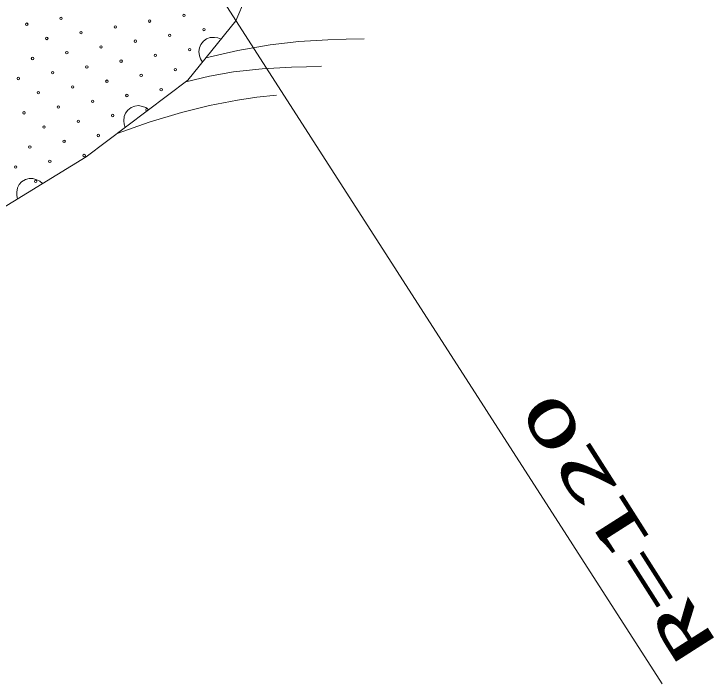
# Model space of a CAD drawing. Units: millimetres, scale not verified. Extents: x 68230 to 708230, y -1956 to 358044.
# Drawn here: x 189501 to 217983, y 248291 to 275545 of the extents above; entities that cross this region are included whole.
import ezdxf
from ezdxf.enums import TextEntityAlignment as Align

# ---------------------------------------------------------------- set-up
doc = ezdxf.new("R2010")
doc.units = ezdxf.units.MM
doc.header["$LTSCALE"] = 1000
doc.layers.add('S-BGD', color=1, linetype='Continuous', lineweight=13)
doc.layers.add('S-BGD-HTXT', color=6, linetype='Continuous', lineweight=13)
doc.styles.add('ＭＳ ゴシック', font='')
doc.styles.get('ＭＳ ゴシック').set_extended_font_data('MS Gothic')

msp = doc.modelspace()

# ---------------------------------------------------------------- linework, layer by layer
at = {"layer": 'S-BGD'}
for p, q in [((199735, 278152), (198526, 275268)), ((198526, 275268), (196572, 272849)), ((196572, 272849), (192432, 269732)), ((192432, 269732), (187873, 266941))]:
    msp.add_line(p, q, dxfattribs=at)
for points in [[(197172, 273592), (197094, 273716), (197049, 273845), (197018, 274017), (197045, 274165), (197100, 274301), (197217, 274446), (197339, 274529), (197478, 274586), (197654, 274594), (197790, 274577), (197926, 274525)], [(197313, 273767), (198609, 274058), (199922, 274290), (201089, 274424), (202274, 274500), (203014, 274524), (203755, 274537)], [(196494, 272790), (197459, 273023), (198436, 273195), (199605, 273315), (200793, 273376), (201403, 273397), (202011, 273418)], [(193700, 270687), (194999, 271144), (196315, 271543), (197450, 271822), (198597, 272041), (199387, 272157), (200184, 272245)], [(194022, 270930), (193978, 271069), (193965, 271206), (193977, 271380), (194039, 271517), (194126, 271635), (194275, 271747), (194413, 271798), (194561, 271820), (194734, 271785), (194862, 271735), (194981, 271651)], [(189641, 268023), (189610, 268166), (189610, 268304), (189638, 268476), (189713, 268606), (189811, 268715), (189970, 268813), (190112, 268850), (190262, 268858), (190431, 268806), (190554, 268744), (190664, 268650)]]:
    msp.add_lwpolyline(points, dxfattribs=at)
for centre in [(196414, 275490), (190021, 275130), (191415, 275365), (195019, 275255), (193625, 275020), (197228, 274910), (190835, 274550), (192230, 274785), (195834, 274675), (194439, 274441), (191650, 273971), (193045, 274206), (196649, 274096), (190256, 273736), (195254, 273861), (192465, 273391), (193860, 273626), (191070, 273156), (196069, 273281), (189676, 272921), (193280, 272811), (194674, 273046), (191885, 272576), (190491, 272341), (195489, 272466), (192700, 271996), (194094, 272231), (191305, 271761), (189911, 271526), (193515, 271416), (192120, 271182), (190726, 270947), (192935, 270602), (191540, 270367), (190146, 270132), (192355, 269787), (190960, 269552), (189566, 269317), (190381, 268737)]:
    msp.add_circle(centre, 49.8, dxfattribs=at)
msp.add_arc((194909, 271651), 49.8, 336.7899, 277.1554, dxfattribs=at)
at = {"layer": 'S-BGD-HTXT'}
msp.add_line((191911, 285591), (215869, 248291), dxfattribs=at)

# ---------------------------------------------------------------- texts
at = {"layer": 'S-BGD-HTXT', "style": 'ＭＳ ゴシック', "width": 2}
msp.add_text('R=120', height=1833, rotation=122.5, dxfattribs=at).set_placement((218634, 250186), align=Align.BOTTOM_LEFT)

doc.saveas('drawing.dxf')
